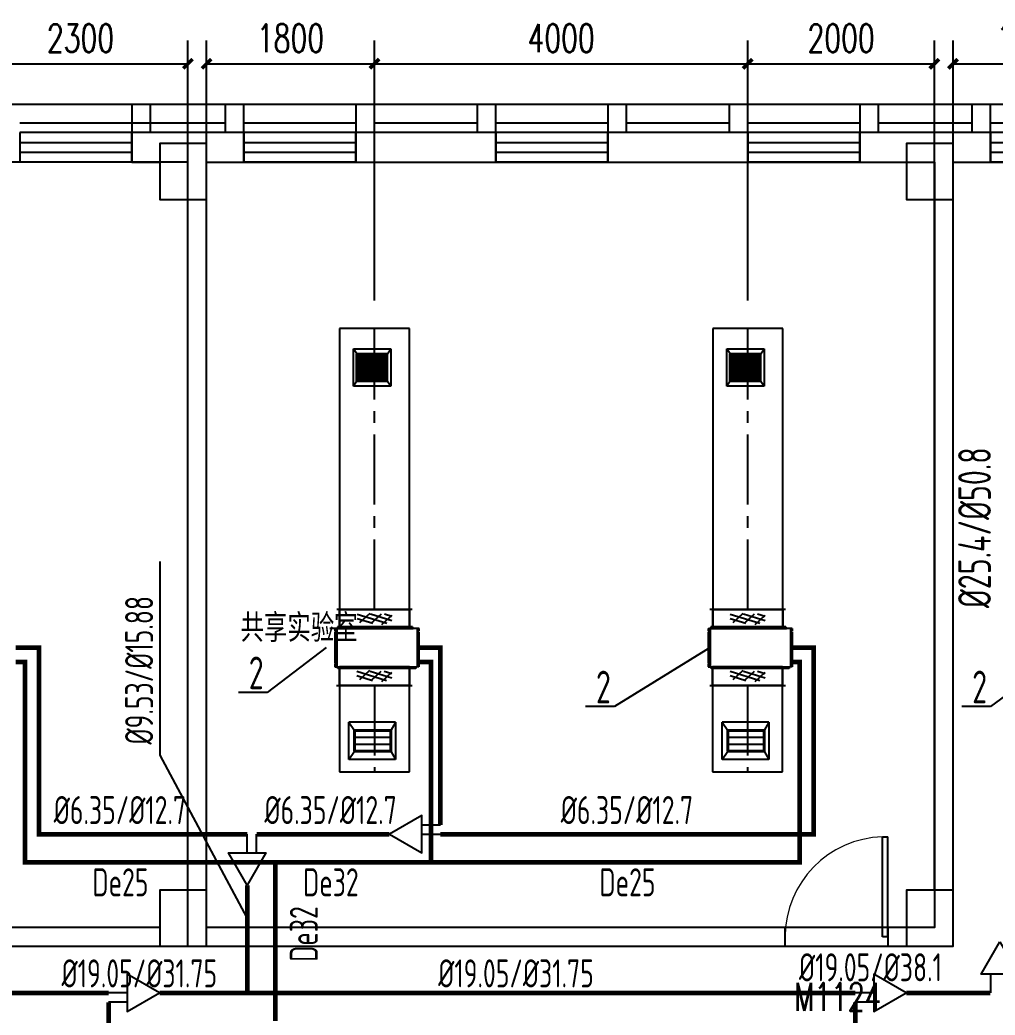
# Model space of a CAD drawing. Extents: x 1738143 to 1822243, y -608375 to -303375.
# Drawn here: x 1775036 to 1785486, y -506971 to -496308 of the extents above; entities that cross this region are included whole.
import ezdxf

# ---------------------------------------------------------------- set-up
doc = ezdxf.new("R2010")
doc.units = 0
doc.header["$LTSCALE"] = 1000
doc.header["$MEASUREMENT"] = 0
doc.linetypes.add('CENTER2', pattern=[1.125, 0.75, -0.125, 0.125, -0.125])
doc.layers.add('A-FLOR-IDEN', color=7, linetype='Continuous', lineweight=20)
for name, color, linetype in [('COLUMN', 9, 'Continuous'), ('DUCT-排风风口', 7, 'Continuous'), ('DUCT-送风中心线', 5, 'CENTER2'), ('DUCT-送风法兰', 2, 'Continuous'), ('DUCT-送风管', 4, 'Continuous'), ('DUCT-送风管端线', 2, 'Continuous'), ('DUCT-送风阀门', 7, 'Continuous'), ('PIPE-空冷凝水', 150, 'CENTER2'), ('TH_DIM', 3, 'Continuous'), ('TH_TEXT', 7, 'Continuous'), ('VRV-EQUIP', 7, 'Continuous'), ('VRV-PIPE', 1, 'Continuous'), ('VRV-配件', 1, 'Continuous'), ('WALL', 9, 'Continuous'), ('WINDOW', 4, 'Continuous'), ('WINDOW_TEXT', 7, 'Continuous'), ('采暖', 7, 'Continuous')]:
    doc.layers.add(name, color=color, linetype=linetype)
doc.styles.add('_TCH_DIM_T3', font='SIMPLEX', dxfattribs={"width": 0.705882, "bigfont": 'GBCBIG'})
doc.styles.add('_TCH_WINDOW', font='SIMPLEX', dxfattribs={"height": 3.5, "bigfont": 'GBCBIG'})
doc.styles.add('ROS', font='simhei.ttf', dxfattribs={"width": 0.7})
doc.styles.add('TSSD_Dimension', font='tssdeng.shx', dxfattribs={"width": 0.7, "bigfont": 'hztxt.shx'})
doc.styles.add('TSSD_Rein', font='Tssdeng.shx', dxfattribs={"width": 0.7, "bigfont": 'hztxt.shx'})
doc.dimstyles.new('_TCH_ARCH&&100', dxfattribs={"dimtxt": 297.5, "dimasz": 100, "dimexe": 250, "dimexo": 300, "dimgap": 126.25, "dimtad": 1, "dimdec": 0, "dimzin": 0, "dimdsep": 46, "dimtxsty": '_TCH_DIM_T3', "dimblk": 'ARCHTICK', "dimcen": 0.09, "dimclrt": 7, "dimazin": 2, "dimtfac": 1, "dimtdec": 0, "dimtix": 1, "dimtmove": 2, "dimatfit": 3, "dimfxl": 30, "dimtolj": 1, "dimtzin": 0, "dimarcsym": 0})

# ---------------------------------------------------------------- blocks, each defined once
blk = doc.blocks.new('_FZHK')
blk.add_lwpolyline([(-0.5, -0.5), (0.5, -0.5), (0.5, 0.5), (-0.5, 0.5)], close=True)
blk = doc.blocks.new('$WINLIB2D$00000001')
at = {"color": 0}
for points in [[(-0.5, 0.5), (-0.5, -0.5)], [(-0.5, 0.5), (0.5, 0.5)], [(0.5, -0.5), (0.5, 0.5)], [(0.5, 0.1667), (-0.5, 0.1667)], [(0.5, -0.1667), (-0.5, -0.1667)], [(-0.5, -0.5), (0.5, -0.5)]]:
    blk.add_lwpolyline(points, dxfattribs=at)
blk = doc.blocks.new('$DorLib2D$00000001')
for p, q in [((0.45, 0.975), (0.5, 0.975)), ((0.45, 0), (0.45, 0.975)), ((0.5, 0), (0.5, 0.975)), ((0.5, 0), (0.45, 0))]:
    blk.add_line(p, q)
at = {"lineweight": 13}
blk.add_arc((0.475, 0), 0.975, 91.46928, 180, dxfattribs=at)
blk = doc.blocks.new('A$C67117B41')
blk.add_line((21719.1, 23226.2), (-18720.9, 23226.2))
for points in [[(-10800.9, 22926.2), (-10800.9, 23226.2), (-11000.9, 23226.2), (-11000.9, 22926.2)], [(-9800.9, 22926.2), (-9800.9, 23226.2), (-10000.9, 23226.2), (-10000.9, 22926.2)], [(-8400.9, 22926.2), (-8400.9, 23226.2), (-8600.9, 23226.2), (-8600.9, 22926.2)], [(-7100.9, 22926.2), (-7100.9, 23226.2), (-7300.9, 23226.2), (-7300.9, 22926.2)], [(-5700.9, 22926.2), (-5700.9, 23226.2), (-5900.9, 23226.2), (-5900.9, 22926.2)], [(-4400.9, 22926.2), (-4400.9, 23226.2), (-4600.9, 23226.2), (-4600.9, 22926.2)], [(-3000.9, 22926.2), (-3000.9, 23226.2), (-3200.9, 23226.2), (-3200.9, 22926.2)], [(-1800.9, 22926.2), (-1800.9, 23226.2), (-2000.9, 23226.2), (-2000.9, 22926.2)], [(-11000.9, 23026.2), (-12200.9, 23026.2)], [(-10000.9, 23026.2), (-11000.9, 23026.2)], [(-8600.9, 23026.2), (-9800.9, 23026.2)], [(-7300.9, 23026.2), (-8400.9, 23026.2)], [(-5900.9, 23026.2), (-7100.9, 23026.2)], [(-4600.9, 23026.2), (-5700.9, 23026.2)], [(-3200.9, 23026.2), (-4400.9, 23026.2)], [(-2000.9, 23026.2), (-3000.9, 23026.2)], [(-600.9, 23026.2), (-1800.9, 23026.2)]]:
    blk.add_lwpolyline(points)
at = {"layer": 'WALL'}
for p, q in [((-10500.9, 22926.2), (-11000.9, 22926.2)), ((-11000.9, 22926.2), (-11000.9, 22606.2)), ((-9800.9, 22926.2), (-10500.9, 22926.2)), ((-9800.9, 22606.2), (-9800.9, 22926.2)), ((-7100.9, 22926.2), (-8600.9, 22926.2)), ((-8600.9, 22926.2), (-8600.9, 22606.2)), ((-7100.9, 22606.2), (-7100.9, 22926.2)), ((-4400.9, 22926.2), (-5900.9, 22926.2)), ((-5900.9, 22926.2), (-5900.9, 22606.2)), ((-4400.9, 22606.2), (-4400.9, 22926.2)), ((-2500.9, 22926.2), (-3200.9, 22926.2)), ((-3200.9, 22926.2), (-3200.9, 22606.2)), ((-1800.9, 22926.2), (-2500.9, 22926.2)), ((-1800.9, 22606.2), (-1800.9, 22926.2)), ((-11000.9, 22606.2), (-10700.9, 22606.2)), ((-10200.9, 22606.2), (-9800.9, 22606.2)), ((-8600.9, 22606.2), (-7100.9, 22606.2)), ((-5900.9, 22606.2), (-4400.9, 22606.2)), ((-3200.9, 22606.2), (-2700.9, 22606.2)), ((-2200.9, 22606.2), (-1800.9, 22606.2)), ((-2400.9, 14806.2), (-2400.9, 22206.2)), ((-2200.9, 14806.2), (-2200.9, 22206.2)), ((-10700.9, 14406.2), (-13250.9, 14406.2)), ((-4000.9, 14406.2), (-10200.9, 14406.2)), ((-4000.9, 14206.2), (-4000.9, 14406.2)), ((-2700.9, 14406.2), (-2900.9, 14406.2)), ((-2900.9, 14406.2), (-2900.9, 14206.2)), ((-13250.9, 14206.2), (-10700.9, 14206.2)), ((-10200.9, 14206.2), (-4000.9, 14206.2)), ((-2900.9, 14206.2), (-2700.9, 14206.2))]:
    blk.add_line(p, q, dxfattribs=at)
at = {"layer": 'COLUMN', "yscale": 500, "zscale": 500, "rotation": 90}
for p, xscale in [((-10450.9, 22506.2), 600), ((-2450.9, 22506.2), 600), ((-10450.9, 14506.2), 599.9999999129213), ((-2450.9, 14506.2), 599.9999999129213)]:
    blk.add_blockref('_FZHK', p, dxfattribs=dict(at, xscale=xscale))
at = {"layer": 'WINDOW', "xscale": 1200, "yscale": 320, "zscale": 1200, "rotation": 180}
for p in [(-11600.9, 22766.2), (-9200.9, 22766.2), (-6500.9, 22766.2), (-3800.9, 22766.2), (-1200.9, 22766.2)]:
    blk.add_blockref('$WINLIB2D$00000001', p, dxfattribs=at)
at = {"layer": 'WINDOW'}
ref = blk.add_blockref('$DorLib2D$00000001', (-3450.9, 14306.2), dxfattribs=dict(at, xscale=-1100, yscale=-1100, zscale=-1100, rotation=180.0000000000233))
ref.add_attrib('A', 'M1124', (-3905.9, 13515.4), dxfattribs={"layer": 'WINDOW_TEXT', "height": 297.5, "style": '_TCH_WINDOW', "width": 0.705882})
at = {"layer": 'A-FLOR-IDEN', "style": 'ROS', "width": 0.7}
blk.add_text('共享实验室', height=262.87, dxfattribs=at).set_placement((-9837, 17495.8))
blk = doc.blocks.new('_ArchTick')
at = {"color": 0, "linetype": 'ByBlock', "const_width": 0.4}
blk.add_lwpolyline([(-0.5, -0.5), (0.5, 0.5)], dxfattribs=at)
blk = doc.blocks.new('*D715')
at = {"layer": 'Defpoints', "color": 0, "transparency": 16777216}
for p in [(1786686, -496778), (1785036, -499615), (1786686, -499615)]:
    blk.add_point(p, dxfattribs=at)
at = {"layer": 'TH_DIM', "color": 0, "lineweight": -2, "transparency": 16777216}
for p, q in [((1785036, -499315), (1785036, -496528)), ((1786686, -499315), (1786686, -496528)), ((1785036, -496778), (1786686, -496778))]:
    blk.add_line(p, q, dxfattribs=at)
at = {"layer": 'TH_DIM', "color": 0, "lineweight": -2, "transparency": 16777216, "xscale": 100, "yscale": 100, "zscale": 100, "rotation": 180}
blk.add_blockref('_ArchTick', (1785036, -496778), dxfattribs=at)
at = {"layer": 'TH_DIM', "color": 0, "lineweight": -2, "transparency": 16777216, "xscale": 100, "yscale": 100, "zscale": 100}
blk.add_blockref('_ArchTick', (1786686, -496778), dxfattribs=at)
at = {"layer": 'TH_DIM', "color": 7, "transparency": 16777216, "insert": (1785861, -496503), "char_height": 297.5, "attachment_point": 5, "style": '_TCH_DIM_T3'}
blk.add_mtext('\\A1;1650', dxfattribs=at)
blk = doc.blocks.new('*D716')
at = {"layer": 'Defpoints', "color": 0, "transparency": 16777216}
for p in [(1784836, -496778), (1782836, -499615), (1784836, -499615)]:
    blk.add_point(p, dxfattribs=at)
at = {"layer": 'TH_DIM', "color": 0, "lineweight": -2, "transparency": 16777216}
for p, q in [((1782836, -499315), (1782836, -496528)), ((1784836, -499315), (1784836, -496528)), ((1782836, -496778), (1784836, -496778))]:
    blk.add_line(p, q, dxfattribs=at)
at = {"layer": 'TH_DIM', "color": 0, "lineweight": -2, "transparency": 16777216, "xscale": 100, "yscale": 100, "zscale": 100, "rotation": 180}
blk.add_blockref('_ArchTick', (1782836, -496778), dxfattribs=at)
at = {"layer": 'TH_DIM', "color": 0, "lineweight": -2, "transparency": 16777216, "xscale": 100, "yscale": 100, "zscale": 100}
blk.add_blockref('_ArchTick', (1784836, -496778), dxfattribs=at)
at = {"layer": 'TH_DIM', "color": 7, "transparency": 16777216, "insert": (1783836, -496503), "char_height": 297.5, "attachment_point": 5, "style": '_TCH_DIM_T3'}
blk.add_mtext('\\A1;2000', dxfattribs=at)
blk = doc.blocks.new('*D717')
at = {"layer": 'Defpoints', "color": 0, "transparency": 16777216}
for p in [(1782836, -496778), (1778836, -499615), (1782836, -499615)]:
    blk.add_point(p, dxfattribs=at)
at = {"layer": 'TH_DIM', "color": 0, "lineweight": -2, "transparency": 16777216}
for p, q in [((1778836, -499315), (1778836, -496528)), ((1782836, -499315), (1782836, -496528)), ((1778836, -496778), (1782836, -496778))]:
    blk.add_line(p, q, dxfattribs=at)
at = {"layer": 'TH_DIM', "color": 0, "lineweight": -2, "transparency": 16777216, "xscale": 100, "yscale": 100, "zscale": 100, "rotation": 180}
blk.add_blockref('_ArchTick', (1778836, -496778), dxfattribs=at)
at = {"layer": 'TH_DIM', "color": 0, "lineweight": -2, "transparency": 16777216, "xscale": 100, "yscale": 100, "zscale": 100}
blk.add_blockref('_ArchTick', (1782836, -496778), dxfattribs=at)
at = {"layer": 'TH_DIM', "color": 7, "transparency": 16777216, "insert": (1780836, -496503), "char_height": 297.5, "attachment_point": 5, "style": '_TCH_DIM_T3'}
blk.add_mtext('\\A1;4000', dxfattribs=at)
blk = doc.blocks.new('*D718')
at = {"layer": 'Defpoints', "color": 0, "transparency": 16777216}
for p in [(1778836, -496778), (1777036, -499615), (1778836, -499615)]:
    blk.add_point(p, dxfattribs=at)
at = {"layer": 'TH_DIM', "color": 0, "lineweight": -2, "transparency": 16777216}
for p, q in [((1777036, -499315), (1777036, -496528)), ((1778836, -499315), (1778836, -496528)), ((1777036, -496778), (1778836, -496778))]:
    blk.add_line(p, q, dxfattribs=at)
at = {"layer": 'TH_DIM', "color": 0, "lineweight": -2, "transparency": 16777216, "xscale": 100, "yscale": 100, "zscale": 100, "rotation": 180}
blk.add_blockref('_ArchTick', (1777036, -496778), dxfattribs=at)
at = {"layer": 'TH_DIM', "color": 0, "lineweight": -2, "transparency": 16777216, "xscale": 100, "yscale": 100, "zscale": 100}
blk.add_blockref('_ArchTick', (1778836, -496778), dxfattribs=at)
at = {"layer": 'TH_DIM', "color": 7, "transparency": 16777216, "insert": (1777936, -496503), "char_height": 297.5, "attachment_point": 5, "style": '_TCH_DIM_T3'}
blk.add_mtext('\\A1;1800', dxfattribs=at)
blk = doc.blocks.new('*D719')
at = {"layer": 'Defpoints', "color": 0, "transparency": 16777216}
for p in [(1776836, -496778), (1774536, -499615), (1776836, -499615)]:
    blk.add_point(p, dxfattribs=at)
at = {"layer": 'TH_DIM', "color": 0, "lineweight": -2, "transparency": 16777216}
for p, q in [((1774536, -499315), (1774536, -496528)), ((1776836, -499315), (1776836, -496528)), ((1774536, -496778), (1776836, -496778))]:
    blk.add_line(p, q, dxfattribs=at)
at = {"layer": 'TH_DIM', "color": 0, "lineweight": -2, "transparency": 16777216, "xscale": 100, "yscale": 100, "zscale": 100, "rotation": 180}
blk.add_blockref('_ArchTick', (1774536, -496778), dxfattribs=at)
at = {"layer": 'TH_DIM', "color": 0, "lineweight": -2, "transparency": 16777216, "xscale": 100, "yscale": 100, "zscale": 100}
blk.add_blockref('_ArchTick', (1776836, -496778), dxfattribs=at)
at = {"layer": 'TH_DIM', "color": 7, "transparency": 16777216, "insert": (1775686, -496503), "char_height": 297.5, "attachment_point": 5, "style": '_TCH_DIM_T3'}
blk.add_mtext('\\A1;2300', dxfattribs=at)
blk = doc.blocks.new('$风口$00000108')
for p, q in [((-250, 135), (-190, 75)), ((-250, -135), (-250, 135)), ((250, 135), (200, 75)), ((250, 135), (250, -135)), ((200, 25), (-190, 25)), ((200, -25), (-190, -25)), ((-250, -135), (-190, -75)), ((250, -135), (-250, -135)), ((200, -75), (250, -135))]:
    blk.add_line(p, q)
at = {"linetype": 'Continuous'}
blk.add_line((250, 135), (-250, 135), dxfattribs=at)
at = {"lineweight": 40}
for p, q in [((-190, 75), (200, 75)), ((-190, -75), (-190, 75)), ((200, 75), (200, -75)), ((-190, -75), (200, -75))]:
    blk.add_line(p, q, dxfattribs=at)
blk = doc.blocks.new('$风口$00000138')
for p, q in [((-195, 130), (195, 130)), ((-195, -130), (-195, 130)), ((-160, 95), (-195, 130)), ((160, 95), (-160, 95)), ((160, 95), (195, 130)), ((160, -95), (160, 95)), ((195, 130), (195, -130)), ((-160, -95), (-195, -130)), ((195, -130), (-195, -130)), ((-160, -95), (160, -95)), ((160, -95), (195, -130))]:
    blk.add_line(p, q)
at = {"lineweight": 40}
blk.add_line((-160, 95), (-160, -95), dxfattribs=at)
at = {"lineweight": -3}
for p, q in [((-140, -95), (-140, 95)), ((-135, 95), (-135, -95)), ((-115, -95), (-115, 95)), ((-110, 95), (-110, -95)), ((-90, -95), (-90, 95)), ((-85, 95), (-85, -95)), ((-65, -95), (-65, 95)), ((-60, 95), (-60, -95)), ((-40, -95), (-40, 95)), ((-35, 95), (-35, -95)), ((-15, -95), (-15, 95)), ((-10, 95), (-10, -95)), ((10, -95), (10, 95)), ((15, 95), (15, -95)), ((35, -95), (35, 95)), ((40, 95), (40, -95)), ((60, -95), (60, 95)), ((65, 95), (65, -95)), ((85, -95), (85, 95)), ((90, 95), (90, -95)), ((110, -95), (110, 95)), ((115, 95), (115, -95)), ((135, -95), (135, 95)), ((140, 95), (140, -95)), ((-140, 68.5), (-160, 68.5)), ((-160, 64), (-140, 64)), ((-140, 42), (-160, 42)), ((-160, 37.5), (-140, 37.5)), ((-140, 15.5), (-160, 15.5)), ((-160, 11), (-140, 11)), ((-115, 68.5), (-135, 68.5)), ((-135, 64), (-115, 64)), ((-115, 42), (-135, 42)), ((-135, 37.5), (-115, 37.5)), ((-115, 15.5), (-135, 15.5)), ((-135, 11), (-115, 11)), ((-90, 68.5), (-110, 68.5)), ((-110, 64), (-90, 64)), ((-90, 42), (-110, 42)), ((-110, 37.5), (-90, 37.5)), ((-90, 15.5), (-110, 15.5)), ((-110, 11), (-90, 11)), ((-65, 68.5), (-85, 68.5)), ((-85, 64), (-65, 64)), ((-65, 42), (-85, 42)), ((-85, 37.5), (-65, 37.5)), ((-65, 15.5), (-85, 15.5)), ((-85, 11), (-65, 11)), ((-40, 68.5), (-60, 68.5)), ((-60, 64), (-40, 64)), ((-40, 42), (-60, 42)), ((-60, 37.5), (-40, 37.5)), ((-40, 15.5), (-60, 15.5)), ((-60, 11), (-40, 11)), ((-15, 68.5), (-35, 68.5)), ((-35, 64), (-15, 64)), ((-15, 42), (-35, 42)), ((-35, 37.5), (-15, 37.5)), ((-15, 15.5), (-35, 15.5)), ((-35, 11), (-15, 11)), ((10, 68.5), (-10, 68.5)), ((-10, 64), (10, 64)), ((10, 42), (-10, 42)), ((-10, 37.5), (10, 37.5)), ((10, 15.5), (-10, 15.5)), ((-10, 11), (10, 11)), ((35, 68.5), (15, 68.5)), ((15, 64), (35, 64)), ((35, 42), (15, 42)), ((15, 37.5), (35, 37.5)), ((35, 15.5), (15, 15.5)), ((15, 11), (35, 11)), ((60, 68.5), (40, 68.5)), ((40, 64), (60, 64)), ((60, 42), (40, 42)), ((40, 37.5), (60, 37.5)), ((60, 15.5), (40, 15.5)), ((40, 11), (60, 11)), ((85, 68.5), (65, 68.5)), ((65, 64), (85, 64)), ((85, 42), (65, 42)), ((65, 37.5), (85, 37.5)), ((85, 15.5), (65, 15.5)), ((65, 11), (85, 11)), ((110, 68.5), (90, 68.5)), ((90, 64), (110, 64)), ((110, 42), (90, 42)), ((90, 37.5), (110, 37.5)), ((110, 15.5), (90, 15.5)), ((90, 11), (110, 11)), ((135, 68.5), (115, 68.5)), ((115, 64), (135, 64)), ((135, 42), (115, 42)), ((115, 37.5), (135, 37.5)), ((135, 15.5), (115, 15.5)), ((115, 11), (135, 11)), ((160, 68.5), (140, 68.5)), ((140, 64), (160, 64)), ((160, 42), (140, 42)), ((140, 37.5), (160, 37.5)), ((160, 15.5), (140, 15.5)), ((140, 11), (160, 11)), ((-140, -11), (-160, -11)), ((-160, -15.5), (-140, -15.5)), ((-140, -37.5), (-160, -37.5)), ((-160, -42), (-140, -42)), ((-140, -64), (-160, -64)), ((-160, -68.5), (-140, -68.5)), ((-115, -11), (-135, -11)), ((-135, -15.5), (-115, -15.5)), ((-115, -37.5), (-135, -37.5)), ((-135, -42), (-115, -42)), ((-115, -64), (-135, -64)), ((-135, -68.5), (-115, -68.5)), ((-90, -11), (-110, -11)), ((-110, -15.5), (-90, -15.5)), ((-90, -37.5), (-110, -37.5)), ((-110, -42), (-90, -42)), ((-90, -64), (-110, -64)), ((-110, -68.5), (-90, -68.5)), ((-65, -11), (-85, -11)), ((-85, -15.5), (-65, -15.5)), ((-65, -37.5), (-85, -37.5)), ((-85, -42), (-65, -42)), ((-65, -64), (-85, -64)), ((-85, -68.5), (-65, -68.5)), ((-40, -11), (-60, -11)), ((-60, -15.5), (-40, -15.5)), ((-40, -37.5), (-60, -37.5)), ((-60, -42), (-40, -42)), ((-40, -64), (-60, -64)), ((-60, -68.5), (-40, -68.5)), ((-15, -11), (-35, -11)), ((-35, -15.5), (-15, -15.5)), ((-15, -37.5), (-35, -37.5)), ((-35, -42), (-15, -42)), ((-15, -64), (-35, -64)), ((-35, -68.5), (-15, -68.5)), ((10, -11), (-10, -11)), ((-10, -15.5), (10, -15.5)), ((10, -37.5), (-10, -37.5)), ((-10, -42), (10, -42)), ((10, -64), (-10, -64)), ((-10, -68.5), (10, -68.5)), ((35, -11), (15, -11)), ((15, -15.5), (35, -15.5)), ((35, -37.5), (15, -37.5)), ((15, -42), (35, -42)), ((35, -64), (15, -64)), ((15, -68.5), (35, -68.5)), ((60, -11), (40, -11)), ((40, -15.5), (60, -15.5)), ((60, -37.5), (40, -37.5)), ((40, -42), (60, -42)), ((60, -64), (40, -64)), ((40, -68.5), (60, -68.5)), ((85, -11), (65, -11)), ((65, -15.5), (85, -15.5)), ((85, -37.5), (65, -37.5)), ((65, -42), (85, -42)), ((85, -64), (65, -64)), ((65, -68.5), (85, -68.5)), ((110, -11), (90, -11)), ((90, -15.5), (110, -15.5)), ((110, -37.5), (90, -37.5)), ((90, -42), (110, -42)), ((110, -64), (90, -64)), ((90, -68.5), (110, -68.5)), ((135, -11), (115, -11)), ((115, -15.5), (135, -15.5)), ((135, -37.5), (115, -37.5)), ((115, -42), (135, -42)), ((135, -64), (115, -64)), ((115, -68.5), (135, -68.5)), ((160, -11), (140, -11)), ((140, -15.5), (160, -15.5)), ((160, -37.5), (140, -37.5)), ((140, -42), (160, -42)), ((160, -64), (140, -64)), ((140, -68.5), (160, -68.5))]:
    blk.add_line(p, q, dxfattribs=at)
blk = doc.blocks.new('00000589Body')
at = {"color": 0, "linetype": 'ByBlock', "lineweight": -2}
for p, q in [((250, 500), (-250, 500)), ((-250, -500), (-250, 500)), ((250, -500), (250, 500)), ((-250, -500), (250, -500))]:
    blk.add_line(p, q, dxfattribs=at)
at = {"color": 0, "linetype": 'ByBlock'}
for p, q in [((-125, -174), (120, 250)), ((-125, 26), (4, 250)), ((145, 69), (-105, 213)), ((125, -93), (-125, 51)), ((-53, -250), (125, 59)), ((96, -246), (-154, -102)), ((62, -250), (125, -141))]:
    blk.add_line(p, q, dxfattribs=at)
blk = doc.blocks.new('$VRV_海信日立$00000013')
for p, q in [((382, 147.5), (-422, 147.5)), ((-422, 147.5), (-422, 135.5)), ((382, 147.5), (382, 135.5)), ((-450, 135), (-430, 135)), ((-450, 135), (-450, 118.25)), ((-443.5, 118.25), (-450, 118.25)), ((-443.5, 111.75), (-450, 111.75)), ((-450, 111.75), (-450, -111.75)), ((-443.5, 118.25), (-443.5, 121.5)), ((-443.5, 108.5), (-443.5, 111.75)), ((-436.5, 121.5), (-436.5, 108.5)), ((-430, 135), (-430, -135)), ((-429.6, 134.6), (-430, 134.6)), ((-430, -0.5), (-430, 134.6)), ((-429.6, 135), (-429.6, 134.6)), ((-429.6, 135), (389, 135)), ((-429, 135.5), (-429, 135)), ((389, 135.5), (-429, 135.5)), ((389, 135), (-429, 135)), ((375, 135.5), (375, 135)), ((389, 135.5), (389, 135)), ((389, 134.6), (389, 135)), ((430, 134.6), (389, 134.6)), ((430, 134.6), (429.6, 134.6)), ((430, 135), (430, -135)), ((450, 135), (430, 135)), ((430, 134.6), (430, -6.5)), ((436.5, 121.5), (436.5, 108.5)), ((443.5, 118.25), (443.5, 121.5)), ((443.5, 118.25), (450, 118.25)), ((443.5, 111.75), (450, 111.75)), ((443.5, 108.5), (443.5, 111.75)), ((450, 135), (450, 118.25)), ((450, 111.75), (450, -111.75)), ((430, -46.617211), (430, -74.743728)), ((-443.5, -111.75), (-450, -111.75)), ((-450, -118.25), (-450, -135)), ((-443.5, -118.25), (-450, -118.25)), ((-450, -135), (-430, -135)), ((-443.5, -108.5), (-443.5, -111.75)), ((-443.5, -118.25), (-443.5, -121.5)), ((-436.5, -121.5), (-436.5, -108.5)), ((-430, -134.6), (-429.6, -134.6)), ((-429.6, -134.6), (-429.6, -135)), ((-429.6, -135), (-425, -135)), ((-425, -135), (425.014933, -135)), ((-425, -135.5), (-425, -135)), ((-425, -135.5), (425.014933, -135.5)), ((-418, -147.5), (-418, -135)), ((418, -135.5), (418, -147.5)), ((425, -135), (425, -135.5)), ((429.6, -135), (425.014933, -135)), ((430, -134.6), (429.6, -134.6)), ((429.6, -134.6), (429.6, -135)), ((430, -84.256272), (430, -135)), ((450, -135), (430, -135)), ((436.5, -108.5), (436.5, -121.5)), ((443.5, -108.5), (443.5, -111.75)), ((443.5, -111.75), (450, -111.75)), ((443.5, -118.25), (450, -118.25)), ((443.5, -118.25), (443.5, -121.5)), ((450, -118.25), (450, -135)), ((418, -147.5), (-418, -147.5))]:
    blk.add_line(p, q)
for centre, start, end in [((-440, 121.5), 90, 180), ((-440, 108.5), 180, 270), ((-440, 121.5), 0, 90), ((-440, 108.5), 270, 0), ((440, 121.5), 90, 180), ((440, 108.5), 180, 270), ((440, 121.5), 0, 90), ((440, 108.5), 270, 0), ((-440, -108.5), 90, 180), ((-440, -121.5), 180, 270), ((-440, -108.5), 0, 90), ((-440, -121.5), 270, 0), ((440, -108.5), 90, 180), ((440, -121.5), 180, 270), ((440, -108.5), 0, 90), ((440, -121.5), 270, 0)]:
    blk.add_arc(centre, 3.5, start, end)

msp = doc.modelspace()

# ---------------------------------------------------------------- hatches: boundary and pattern name
at = {"layer": 'PIPE-空冷凝水', "linetype": 'CENTER2'}
for points in [[(1775092.2, -503186), (1775092.2, -503161), (1775117.2, -503161)], [(1775092.2, -503186), (1775117.2, -503186), (1775117.2, -503161)], [(1779442, -503186), (1779442, -503161), (1779467, -503161)], [(1779442, -503186), (1779467, -503186), (1779467, -503161)], [(1783392, -503186), (1783392, -503161), (1783417, -503161)], [(1783392, -503186), (1783417, -503186), (1783417, -503161)], [(1775092.2, -505333.2), (1775092.2, -505358.2), (1775067.2, -505358.2)], [(1775092.2, -505333.2), (1775067.2, -505333.2), (1775067.2, -505358.2)], [(1783392, -505333.2), (1783392, -505358.2), (1783417, -505358.2)], [(1783392, -505333.2), (1783417, -505333.2), (1783417, -505358.2)]]:
    msp.add_hatch(color=256, dxfattribs=at).paths.add_polyline_path(points)
at = {"layer": 'VRV-PIPE', "linetype": 'Continuous'}
for points in [[(1775242.2, -503034.5), (1775242.2, -503009.5), (1775267.2, -503009.5)], [(1775242.2, -503034.5), (1775267.2, -503034.5), (1775267.2, -503009.5)], [(1779542, -503034.5), (1779542, -503009.5), (1779567, -503009.5)], [(1779542, -503034.5), (1779567, -503034.5), (1779567, -503009.5)], [(1783542, -503034.5), (1783542, -503009.5), (1783567, -503009.5)], [(1783542, -503034.5), (1783567, -503034.5), (1783567, -503009.5)], [(1775242.2, -505033.2), (1775242.2, -505058.2), (1775217.2, -505058.2)], [(1775242.2, -505033.2), (1775217.2, -505033.2), (1775217.2, -505058.2)], [(1783542, -505033.2), (1783542, -505058.2), (1783567, -505058.2)], [(1783542, -505033.2), (1783567, -505033.2), (1783567, -505058.2)]]:
    msp.add_hatch(color=256, dxfattribs=at).paths.add_polyline_path(points)

# ---------------------------------------------------------------- linework, layer by layer
for p, q in [((1776540.2, -504185.1), (1776540.2, -502111.6)), ((1778318.6, -503033, 2500), (1777685.4, -503513.8, -1899.8)), ((1782432, -503033.7, 2500), (1781406.1, -503665.4, -1899.8)), ((1786287, -503033, 2500), (1785437.3, -503664.7, -1899.8)), ((1777685.4, -503513.8, -1899.8), (1777378.1, -503513.8, -1899.8)), ((1781406.1, -503665.4, -1899.8), (1781098.8, -503665.4, -1899.8)), ((1785437.3, -503664.7, -1899.8), (1785130, -503664.7, -1899.8)), ((1777472.2, -505928.7, 2500), (1776540.2, -504185.1))]:
    msp.add_line(p, q)
for points in [[(1752436.2, -513558.2), (1752436.2, -511633), (1769036.2, -511633), (1769036.2, -506233.2), (1785036.2, -506233.2), (1785036.2, -497833.2), (1808436.2, -497833.2), (1808836.2, -498333.2), (1808836.2, -521533.2), (1808436.2, -522033.2), (1793036.2, -522033.2), (1793036.2, -527633.2), (1792536.2, -528233.2), (1752436.2, -528233.2), (1752447.2, -500582.6), (1768736.2, -500582.6)], [(1752442.8, -511633), (1769036.2, -511633), (1769036.2, -506233.2), (1785036.2, -506233.2), (1785036.2, -497833.2), (1808436.2, -497833.2), (1808836.2, -498383.2), (1808836.2, -521533.2), (1808436.2, -522033.2), (1793036.2, -522033.2), (1793036.2, -527633.2), (1792536.2, -528233.2), (1752436.2, -528233.2), (1752442.8, -511633)]]:
    msp.add_lwpolyline(points)
for points in [[(1772486.2, -506233.2), (1776836.2, -506233.2), (1776836.2, -497833.2), (1772486.2, -497833.2)], [(1777036.2, -497833.2), (1784836.2, -497833.2), (1784836.2, -506033.2), (1777036.2, -506033.2)]]:
    msp.add_lwpolyline(points, close=True)
at = {"layer": 'DUCT-送风中心线'}
for p, q in [((1778836, -502626.3), (1778836, -499615.4)), ((1782836, -502626.3), (1782836, -499615.4)), ((1778834.7, -503437.9), (1778834.7, -504364.4)), ((1782834.7, -503438.1), (1782834.7, -504364.4))]:
    msp.add_line(p, q, dxfattribs=at)
at = {"layer": 'DUCT-送风法兰'}
for p, q in [((1779241, -502626.4), (1778431, -502626.4)), ((1783241, -502626.4), (1782431, -502626.4)), ((1779316, -502826.8), (1778356, -502826.8)), ((1779241, -502826.6), (1778431, -502826.6)), ((1783241, -502826.6), (1782431, -502826.6)), ((1778429.7, -503237.6), (1779239.7, -503237.6)), ((1782429.7, -503237.6), (1783239.7, -503237.6)), ((1782429.7, -503237.8), (1783239.7, -503237.8)), ((1778429.7, -503437.8), (1779239.7, -503437.8)), ((1782429.7, -503438), (1783239.7, -503438))]:
    msp.add_line(p, q, dxfattribs=at)
at = {"layer": 'DUCT-送风管'}
for p, q in [((1779211, -499615.4), (1778461, -499615.4)), ((1778461, -499615.4), (1778461, -502626.3)), ((1779211, -502626.3), (1779211, -499615.4)), ((1783211, -499615.4), (1782461, -499615.4)), ((1782461, -499615.4), (1782461, -502626.3)), ((1783211, -502626.3), (1783211, -499615.4)), ((1778461, -502826.5), (1778461, -502626.5)), ((1779211, -502626.5), (1779211, -502826.5)), ((1782461, -502826.5), (1782461, -502626.5)), ((1783211, -502626.5), (1783211, -502826.5)), ((1778459.7, -503437.7), (1778459.7, -503237.7)), ((1779209.7, -503237.7), (1779209.7, -503437.7)), ((1782459.7, -503437.9), (1782459.7, -503237.9)), ((1783209.7, -503237.9), (1783209.7, -503437.9)), ((1778459.7, -503437.9), (1778459.7, -504364.4)), ((1779209.7, -504364.4), (1779209.7, -503437.9)), ((1782459.7, -503438.1), (1782459.7, -504364.4)), ((1783209.7, -504364.4), (1783209.7, -503438.1)), ((1778459.7, -504364.4), (1779209.7, -504364.4)), ((1782459.7, -504364.4), (1783209.7, -504364.4))]:
    msp.add_line(p, q, dxfattribs=at)
at = {"layer": 'DUCT-送风管端线'}
for p, q in [((1778461, -502626.3), (1779211, -502626.3)), ((1778461, -502626.5), (1779211, -502626.5)), ((1782461, -502626.3), (1783211, -502626.3)), ((1782461, -502626.5), (1783211, -502626.5)), ((1778461, -502826.5), (1779211, -502826.5)), ((1782461, -502826.5), (1783211, -502826.5)), ((1778459.7, -503237.7), (1779209.7, -503237.7)), ((1782459.7, -503237.9), (1783209.7, -503237.9)), ((1778459.7, -503437.7), (1779209.7, -503437.7)), ((1779209.7, -503437.9), (1778459.7, -503437.9)), ((1782459.7, -503437.9), (1783209.7, -503437.9)), ((1783209.7, -503438.1), (1782459.7, -503438.1))]:
    msp.add_line(p, q, dxfattribs=at)
at = {"layer": 'PIPE-空冷凝水', "linetype": 'CENTER2', "const_width": 50}
for points in [[(1774992.2, -503186), (1775092.2, -503186)], [(1775092.2, -503186), (1775092.2, -505333.2)], [(1779292, -503186), (1779442, -503186)], [(1779442, -505333.2), (1779442, -503186)], [(1783292, -503186), (1783392, -503186)], [(1783392, -503186), (1783392, -505333.2)], [(1777772.2, -505333.2), (1775092.2, -505333.2)], [(1777772.2, -505333.2), (1777772.2, -507033.2)], [(1779442, -505333.2), (1777772.2, -505333.2)], [(1783392, -505333.2), (1779442, -505333.2)]]:
    msp.add_lwpolyline(points, dxfattribs=at)
at = {"layer": 'VRV-PIPE', "linetype": 'Continuous', "const_width": 50}
for points in [[(1774992.2, -503034.5), (1775242.2, -503034.5)], [(1775242.2, -503034.5), (1775242.2, -505033.2)], [(1779292, -503034.5), (1779542, -503034.5)], [(1779542, -504933.2), (1779542, -503034.5)], [(1783292, -503034.5), (1783542, -503034.5)], [(1783542, -503034.5), (1783542, -505033.2)], [(1777472.2, -505033.2), (1775242.2, -505033.2)], [(1778995.6, -505033.2), (1777572.2, -505033.2)], [(1783542, -505033.2), (1779542, -505033.2)], [(1777472.2, -505579.6), (1777472.2, -506733.2)], [(1769486.2, -506733.2), (1775986.9, -506733.2)], [(1775986.9, -508524.4), (1775986.9, -506833.2)], [(1776533.4, -506733.2), (1777472.2, -506733.2)], [(1777472.2, -506733.2), (1783987.6, -506733.2)], [(1783987.6, -509024.4), (1783987.6, -506833.2)], [(1784534, -506733.2), (1785436.2, -506733.2)]]:
    msp.add_lwpolyline(points, dxfattribs=at)
at = {"layer": 'VRV-配件'}
for p, q in [((1779342, -504933.2), (1779542, -504933.2)), ((1777472.2, -505233.2), (1777472.2, -505033.2)), ((1777572.2, -505233.2), (1777572.2, -505033.2)), ((1779342, -505033.2), (1779542, -505033.2)), ((1785436.2, -506533.2), (1785436.2, -506733.2)), ((1776186.9, -506733.2), (1775986.9, -506733.2)), ((1784187.6, -506733.2), (1783987.6, -506733.2)), ((1776186.9, -506833.2), (1775986.9, -506833.2)), ((1784187.6, -506833.2), (1783987.6, -506833.2))]:
    msp.add_line(p, q, dxfattribs=at)
at = {"layer": 'VRV-配件', "elevation": 2500}
for points in [[(1778995.6, -505033.2), (1779342, -505233.2), (1779342, -504833.2)], [(1777472.2, -505579.6), (1777272.2, -505233.2), (1777672.2, -505233.2)], [(1785536.2, -506186.8), (1785736.2, -506533.2), (1785336.2, -506533.2)], [(1776533.4, -506733.2), (1776186.9, -506533.2), (1776186.9, -506933.2)], [(1784534, -506733.2), (1784187.6, -506533.2), (1784187.6, -506933.2)]]:
    msp.add_lwpolyline(points, close=True, dxfattribs=at)

# ---------------------------------------------------------------- block references
msp.add_blockref('A$C67117B41', (1787237.1, -520439.4))
at = {"layer": 'DUCT-排风风口', "xscale": 1.025641025641026, "yscale": 1.538461538461539}
for p in [(1778810.7, -500033.2, 2600), (1782810.7, -500033.2, 2600)]:
    msp.add_blockref('$风口$00000138', p, dxfattribs=at)
at = {"layer": 'DUCT-排风风口', "yscale": 1.481481481481482}
for p in [(1778810.7, -504033.2, 2600), (1782810.7, -504033.2, 2600)]:
    msp.add_blockref('$风口$00000108', p, dxfattribs=at)
at = {"layer": 'DUCT-送风阀门', "xscale": 0.4, "yscale": 0.75, "rotation": 89.99999999999999}
for p in [(1778836, -502726.5, 2500), (1782836, -502726.5, 2500), (1778834.7, -503337.7, 2500), (1782834.7, -503337.9, 2500)]:
    msp.add_blockref('00000589Body', p, dxfattribs=at)
at = {"layer": 'VRV-EQUIP', "yscale": 1.515254237288136}
for p in [(1778862, -503033, 2500), (1782862, -503033, 2500)]:
    msp.add_blockref('$VRV_海信日立$00000013', p, dxfattribs=at)

# ---------------------------------------------------------------- texts
at = {"layer": 'TH_TEXT', "style": 'TSSD_Rein', "width": 0.7}
for p in [(1777488.6, -503479.2, -1899.8), (1781209.3, -503630.9, -1899.8), (1785240.5, -503630.2, -1899.8)]:
    msp.add_text('2', height=350, dxfattribs=at).set_placement(p)
at = {"layer": '采暖', "width": 28472.73, "attachment_point": 7, "rotation": 90, "line_spacing_factor": 0.96}
for s, insert, char_height, style in [('{\\Ftssdeng,tssdchn|c134;%%C25.4/%%C50.8}', (1785441.2, -502609.7), 350, 'TSSD_Dimension'), ('{\\Ftssdeng,tssdchn|c134;%%C9.53/%%C15.88}', (1776463.9, -504072, 2500), 300, 'TSSD_Rein'), ('{\\Ftssdeng,tssdchn|c134;De32}', (1778228.6, -506399.8, 2500), 300, 'TSSD_Rein')]:
    msp.add_mtext(s, dxfattribs=dict(at, insert=insert, char_height=char_height, style=style))
at = {"layer": '采暖', "char_height": 300, "width": 28472.73, "attachment_point": 7, "line_spacing_factor": 0.96, "style": 'TSSD_Rein'}
for s, insert in [('{\\Ftssdeng,tssdchn|c134;%%C6.35/%%C12.7}', (1775398.7, -504924.1, 5000)), ('{\\Ftssdeng,tssdchn|c134;%%C6.35/%%C12.7}', (1777656.5, -504924.1, 5000)), ('{\\Ftssdeng,tssdchn|c134;%%C6.35/%%C12.7}', (1780832.2, -504924.1, 5000)), ('{\\Ftssdeng,tssdchn|c134;De25}', (1775813.1, -505697.6)), ('{\\Ftssdeng,tssdchn|c134;De32}', (1778070.8, -505697.6)), ('{\\Ftssdeng,tssdchn|c134;De25}', (1781246.5, -505697.6)), ('{\\Ftssdeng,tssdchn|c134;%%C19.05/%%C31.75}', (1775482.2, -506673.9, 5000)), ('{\\Ftssdeng,tssdchn|c134;%%C19.05/%%C31.75}', (1779518.4, -506673.9, 5000)), ('{\\Ftssdeng,tssdchn|c134;%%C19.05/%%C38.1}', (1783384.7, -506608.7, 5000))]:
    msp.add_mtext(s, dxfattribs=dict(at, insert=insert))

# ---------------------------------------------------------------- dimensions: what is measured, and where the dimension line sits
at = {"layer": 'TH_DIM'}
for p1, p2, picture, middle in [((1774536.2, -499615.4), (1776836.2, -499615.4), '*D719', (1775686.2, -496503)), ((1777036.2, -499615.4), (1778836, -499615.4), '*D718', (1777936.1, -496503)), ((1778836, -499615.4), (1782836, -499615.4), '*D717', (1780836, -496503)), ((1782836, -499615.4), (1784836.2, -499615.4), '*D716', (1783836.1, -496503)), ((1785036.2, -499615.4), (1786686, -499615.4), '*D715', (1785861.1, -496503))]:
    dim = msp.add_aligned_dim(p1=p1, p2=p2, distance=2837.5, dimstyle='_TCH_ARCH&&100', dxfattribs=at)
    dim.commit()
    dim.dimension.update_dxf_attribs({"geometry": picture, "text_midpoint": middle})

doc.saveas('drawing.dxf')
